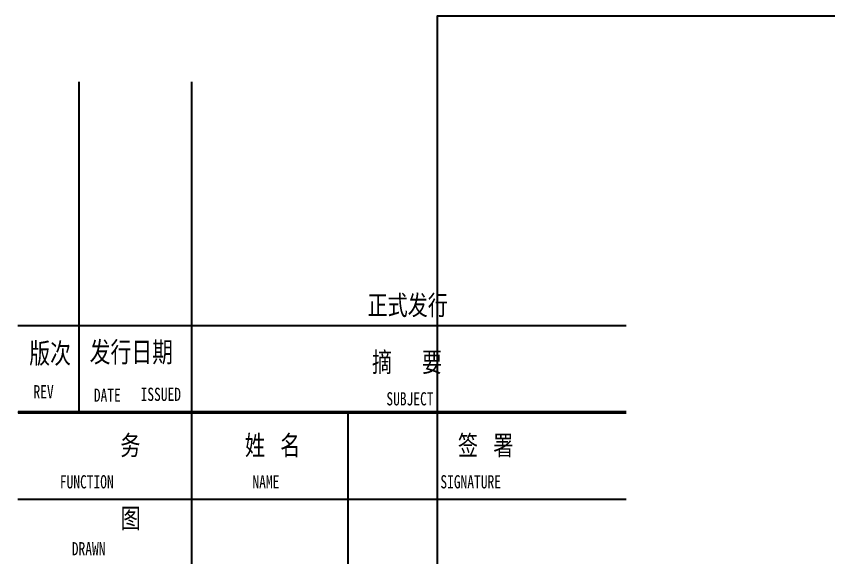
# Model space of a CAD drawing. Extents: x 496261 to 1768172, y 3738341 to 4579341.
# Drawn here: x 497429 to 655249, y 4474221 to 4579341 of the extents above; entities that cross this region are included whole.
import ezdxf

# ---------------------------------------------------------------- set-up
doc = ezdxf.new("R2010")
doc.units = 0
doc.header["$MEASUREMENT"] = 0
doc.layers.get('0').update_dxf_attribs({"color": 8, "linetype": 'CONTINUOUS'})
doc.layers.add('PUB_TITLE', color=7, linetype='CONTINUOUS')
doc.styles.add('-宋体', font='', dxfattribs={"width": 0.8})
doc.styles.get('-宋体').set_extended_font_data('SimSun')

msp = doc.modelspace()

# ---------------------------------------------------------------- linework, layer by layer
for p, q in [((509581, 4566583), (509581, 4502451)), ((531521, 4379248), (531521, 4566583)), ((497767, 4519328), (615906, 4519328)), ((497767, 4502451), (615906, 4502451)), ((561900, 4379248), (561900, 4502451)), ((497767, 4485574), (615906, 4485574))]:
    msp.add_line(p, q)
at = {"const_width": 675}
msp.add_lwpolyline([(497767, 4502451), (615906, 4502451)], dxfattribs=at)
at = {"layer": 'PUB_TITLE'}
msp.add_lwpolyline([(579172, 3738341), (1768172, 3738341), (1768172, 4579341), (579172, 4579341)], close=True, dxfattribs=at)

# ---------------------------------------------------------------- texts
at = {"style": '-宋体', "width": 0.75}
for s, height, p in [('正式发行', 3815.1, (565658, 4521339)), ('版次', 3955.4, (499962, 4511933)), ('发行日期', 3955.4, (511692, 4512181)), ('摘', 3815, (566527, 4510287)), ('要', 3815, (576216, 4510287)), ('REV', 2563.6, (500777, 4505164)), ('DATE', 2563.6, (512498, 4504496)), ('ISSUED', 2563.6, (521581, 4504666)), ('SUBJECT', 2563.6, (569326, 4503795)), ('务', 3815, (517649, 4494135)), ('姓', 3815, (541848, 4494135)), ('名', 3815, (548701, 4494135)), ('签', 3815, (583216, 4494135)), ('署', 3815, (590070, 4494135)), ('FUNCTION', 2563.6, (505897, 4487686)), ('NAME', 2563.6, (543303, 4487686)), ('SIGNATURE', 2563.6, (579815, 4487686)), ('图', 3815, (517697, 4479971)), ('DRAWN', 2563.6, (508216, 4474683))]:
    msp.add_text(s, height=height, dxfattribs=at).set_placement(p)

doc.saveas('drawing.dxf')
